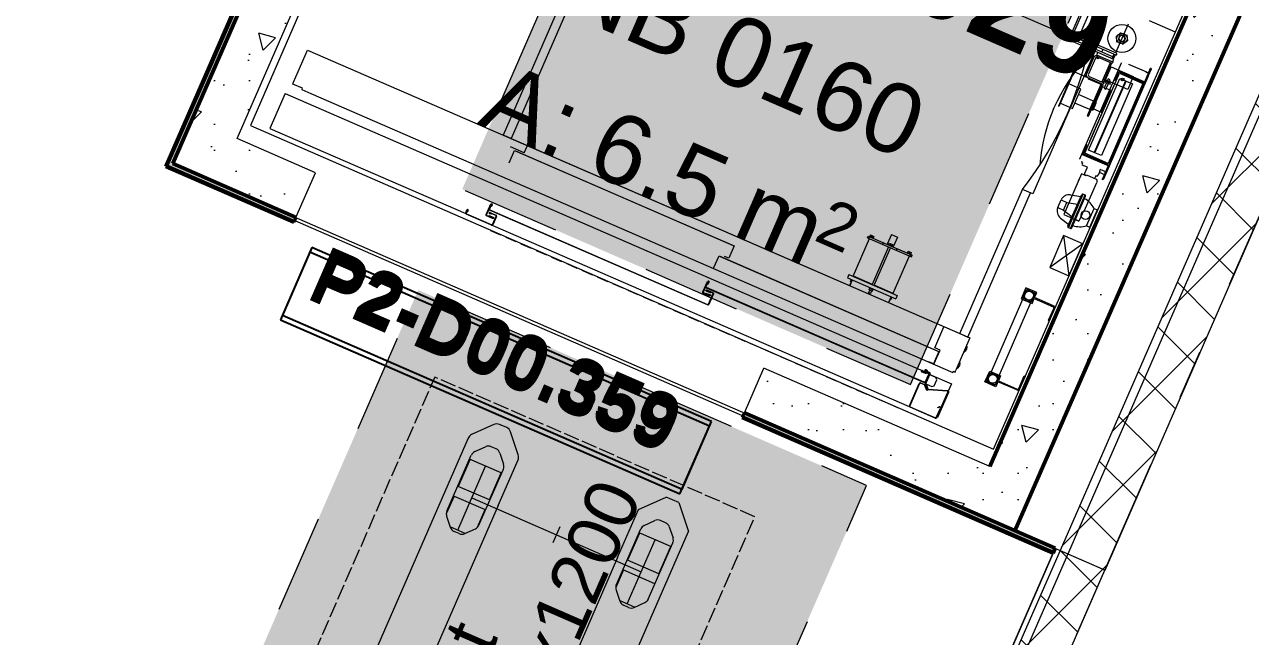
# Model space of a CAD drawing. Header units: millimetres. Extents: x -99530 to 90294, y -97212 to 56397.
# Drawn here: x -8843 to -5335, y -49522 to -47769 of the extents above; entities that cross this region are included whole.
import ezdxf
from ezdxf.enums import TextEntityAlignment as Align

# ---------------------------------------------------------------- set-up
doc = ezdxf.new("R2010")
doc.units = ezdxf.units.MM
doc.header["$MEASUREMENT"] = 0
for name, pattern in [('Dashed', [564.444447, 282.222223, -282.222223]), ('Double Dashed', [1093.611073, 529.166651, -211.666656, 141.111112, -211.666656]), ('HIDDEN', [47.625, 31.75, -15.875]), ('Hidden Line', [55, 45, -10])]:
    doc.linetypes.add(name, pattern=pattern)
for name, color, linetype in [('New_A-05-M_Gross_Int_Catering', 7, 'Continuous'), ('New_A-05-M_Gross_Int_Circulation', 7, 'Continuous'), ('New_A-15-MG_Structural_Grid_Phase_2', 7, 'Continuous'), ('New_A-25-M_Wall_Int', 7, 'Continuous'), ('New_A-80-M_Lift', 7, 'Continuous'), ('New_A-95-D_Dim_Grid.Dim', 7, 'Continuous'), ('New_ArchiCAD Door Markers', 7, 'Continuous')]:
    doc.layers.add(name, color=color, linetype=linetype)
for name, color, linetype, lineweight, true_color in [('New_A-05-M_Gross_Int_Catering_Pen_No__74', 7, 'Continuous', 20, 0x606060), ('New_A-05-M_Gross_Int_Circulation_Pen_No__74', 7, 'Continuous', 20, 0x606060), ('New_A-15-MG_Structural_Grid_Phase_2_Pen_No__222', 7, 'Continuous', 13, 0x65af33), ('New_A-25-M_Wall_Int_Pen_No__107', 7, 'Continuous', 15, 0xa6a6a6), ('New_A-80-M_Lift_Pen_No__107', 7, 'Continuous', 15, 0xa6a6a6), ('New_A-80-M_Lift_Pen_No__27', 7, 'Continuous', 50, 0x2a2a2a), ('New_A-80-M_Lift_Pen_No__61', 7, 'Continuous', 20, 0x6a6a6a)]:
    doc.layers.add(name, color=color, linetype=linetype, lineweight=lineweight, true_color=true_color)
for name, color, linetype, lineweight in [('New_A-25-M_Wall_Int_Pen_No__1', 7, 'Continuous', 13), ('New_A-80-M_Lift_Pen_No__1', 7, 'Continuous', 13), ('New_A-80-M_Lift_Pen_No__89', 8, 'Continuous', 20), ('New_A-95-D_Dim_Grid.Dim_Pen_No__4', 7, 'Continuous', 20), ('New_A-95-P_Drawing_Pen_No__1', 7, 'Continuous', 13), ('New_ArchiCAD Door Markers_Pen_No__1', 7, 'Continuous', 13), ('New_ArchiCAD Door Markers_Pen_No__5', 7, 'Continuous', 25), ('New_ArchiCAD Zone Stamps_Pen_No__9', 7, 'Continuous', 13)]:
    doc.layers.add(name, color=color, linetype=linetype, lineweight=lineweight)
doc.styles.add('GENERATED_STYLE_1', font='')
doc.styles.add('GENERATED_STYLE_2', font='')
doc.styles.add('GENERATED_STYLE_3', font='')
doc.styles.add('GENERATED_STYLE_4', font='')
doc.styles.get('GENERATED_STYLE_1').set_extended_font_data('Arial', bold=True)
doc.styles.get('GENERATED_STYLE_2').set_extended_font_data('Swis721 BT', bold=True)
doc.styles.get('GENERATED_STYLE_3').set_extended_font_data('Arial')
doc.styles.get('GENERATED_STYLE_4').set_extended_font_data('Swis721 BT')
doc.dimstyles.new('GENERATED_STYLE__2', dxfattribs={"dimtxt": 300, "dimasz": 95, "dimexe": 0.18, "dimexo": 0, "dimgap": 0.09, "dimtad": 1, "dimdec": 0, "dimzin": 0, "dimdsep": 46, "dimtxsty": 'GENERATED_STYLE_4', "dimblk": 'ARROWHEAD_2', "dimblk1": 'ARROWHEAD_2', "dimblk2": 'ARROWHEAD_2', "dimcen": 0.09, "dimclrd": 7, "dimclre": 7, "dimclrt": 7, "dimadec": 0, "dimazin": 0, "dimtfac": 1, "dimtdec": 4, "dimtmove": 0, "dimatfit": 3, "dimfxl": 1, "dimtolj": 1, "dimtzin": 0, "dimarcsym": 0})
pattern_1 = [(45, (0, 0), (-367.4235, 367.4235), [50, -250]), (45, (-77.65, 289.8), (-367.4235, 367.4235), [50, -250]), (105, (0, 0), (501.91, 134.4863), [50, -250]), (105, (212.13, 212.13), (501.91, 134.4863), [50, -250]), (165, (35.36, 35.36), (134.4863, 501.91), [50, -250]), (165, (247.5, 247.5), (134.4863, 501.91), [50, -250]), (45, (-35.36, 35.36), (-70.71068, 70.71068), [0, -100, 0, -150]), (90, (7e-15, 70.71), (-100, 0), [0, -75, 0, -125])]
pattern_2 = [(45, (0, 0), (-91.92388, 91.92388), []), (135, (0, 0), (91.92388, 91.92388), [])]

# ---------------------------------------------------------------- blocks, each defined once
blk = doc.blocks.new('Stair 06_INB 0159_48_1', base_point=(-11809, -47630.6))
at = {"layer": 'New_A-05-M_Gross_Int_Circulation_Pen_No__74', "linetype": 'Continuous'}
for p, q in [((-8432.7, -48173), (-7178.1, -45295.9)), ((-5897.6, -49278.5), (-8432.7, -48173)), ((-7100.6, -52037.5), (-5897.6, -49278.5))]:
    blk.add_line(p, q, dxfattribs=at)
at = {"layer": 'New_ArchiCAD Zone Stamps_Pen_No__9'}
for tag, height, style, p in [('ROOM_NAME', 250, 'GENERATED_STYLE_1', (-12074.5, -46318.4)), ('zoneNameLine2', 250, 'GENERATED_STYLE_1', (-12263, -46750.5)), ('ROOM_NUMBER', 200, 'GENERATED_STYLE_3', (-12451.4, -47171.2)), ('measuredAreaCode', 200, 'GENERATED_STYLE_3', (-12608.4, -47531.3)), ('DUMMY_649', 200, 'GENERATED_STYLE_3', (-12301, -47665.3)), ('DUMMY_650', 200, 'GENERATED_STYLE_3', (-11811.7, -47878.7)), ('DUMMY_651', 133.3, 'GENERATED_STYLE_3', (-11532.4, -47985.3))]:
    blk.add_attdef(tag, text='', height=height, rotation=336.4404, dxfattribs=dict(at, style=style)).set_placement(p, align=Align.TOP_LEFT)
blk = doc.blocks.new('Change_WC_INB 0359_51_1', base_point=(-2648.6, -50349.2))
at = {"layer": 'New_A-05-M_Gross_Int_Catering_Pen_No__74', "linetype": 'Continuous'}
blk.add_line((-5235.9, -47859.6), (-5983.6, -49574.3), dxfattribs=at)
at = {"layer": 'New_ArchiCAD Zone Stamps_Pen_No__9'}
for tag, height, style, p in [('ROOM_NAME', 250, 'GENERATED_STYLE_1', (-3071, -48968.5)), ('zoneNameLine2', 250, 'GENERATED_STYLE_1', (-3259.4, -49400.7)), ('ROOM_NUMBER', 200, 'GENERATED_STYLE_3', (-3447.8, -49821.4)), ('measuredAreaCode', 200, 'GENERATED_STYLE_3', (-3604.9, -50181.5)), ('DUMMY_649', 200, 'GENERATED_STYLE_3', (-3297.5, -50315.5)), ('DUMMY_650', 200, 'GENERATED_STYLE_3', (-2947.9, -50467.9)), ('DUMMY_651', 133.3, 'GENERATED_STYLE_3', (-2668.7, -50574.5))]:
    blk.add_attdef(tag, text='', height=height, rotation=336.4404, dxfattribs=dict(at, style=style)).set_placement(p, align=Align.TOP_LEFT)
blk = doc.blocks.new('Slab_54_1', base_point=(-8419.5, -48167.9))
at = {"layer": 'New_A-80-M_Lift_Pen_No__89', "linetype": 'Continuous', "flags": 128}
blk.add_lwpolyline([(-8419.5, -48167.9), (-6008.7, -49219.1), (-4757.7, -46350), (-7168.4, -45298.8)], close=True, dxfattribs=at)
blk = doc.blocks.new('Wall_243_1', base_point=(-7096.1, -45483.1))
at = {"layer": 'New_A-80-M_Lift_Pen_No__107', "linetype": 'Continuous'}
h = blk.add_hatch(dxfattribs=at)
h.set_pattern_fill('Structural_Concrete_0001', color=256, style=0, pattern_type=2)
h.set_pattern_definition(pattern_1)
h.paths.add_polyline_path([(-7168.4, -45298.8), (-8419.5, -48167.9), (-8235.2, -48095.5), (-7096.1, -45483.1)])
at = {"layer": 'New_A-80-M_Lift_Pen_No__1', "linetype": 'Continuous', "flags": 128}
for points in [[(-7168.4, -45298.8), (-8419.5, -48167.9)], [(-8235.2, -48095.5), (-7096.1, -45483.1)]]:
    blk.add_lwpolyline(points, dxfattribs=at)
blk = doc.blocks.new('Door Stamp 17_58')
at = {"layer": 'New_ArchiCAD Door Markers_Pen_No__5', "linetype": 'Continuous'}
for p, q in [((623.9, -200), (-623.9, -200)), ((-623.9, -200), (-623.9, -411.8)), ((623.9, -411.8), (623.9, -200)), ((-623.9, -411.8), (623.9, -411.8)), ((-623.9, -411.8), (623.9, -411.8))]:
    blk.add_line(p, q, dxfattribs=at)
at = {"layer": 'New_ArchiCAD Door Markers_Pen_No__1', "style": 'GENERATED_STYLE_2'}
blk.add_attdef('AC_WIDO_ID', text='', height=150, dxfattribs=at).set_placement((-565.1, -367.6), align=Align.BOTTOM_LEFT)
blk = doc.blocks.new('Wall_244_1', base_point=(-8235.2, -48095.5))
at = {"layer": 'New_A-80-M_Lift_Pen_No__107', "linetype": 'Continuous'}
h = blk.add_hatch(dxfattribs=at)
h.set_pattern_fill('Structural_Concrete_0001', color=256, style=0, pattern_type=2)
h.set_pattern_definition(pattern_1)
h.paths.add_polyline_path([(-8235.2, -48095.5), (-8419.5, -48167.9), (-8066.6, -48321.8), (-8010.6, -48193.4)])
h = blk.add_hatch(dxfattribs=at)
h.set_pattern_fill('Structural_Concrete_0001', color=256, style=0, pattern_type=2)
h.set_pattern_definition(pattern_1)
h.paths.add_polyline_path([(-6727.3, -48753), (-6783.3, -48881.3), (-6008.7, -49219.1), (-6081.1, -49034.8)])
at = {"layer": 'New_A-80-M_Lift_Pen_No__1', "linetype": 'Continuous'}
for p, q in [((-8066.6, -48321.8), (-8010.6, -48193.4)), ((-6783.3, -48881.3), (-6727.3, -48753))]:
    blk.add_line(p, q, dxfattribs=at)
at = {"layer": 'New_A-80-M_Lift_Pen_No__1', "linetype": 'Continuous', "flags": 128}
for points in [[(-8010.6, -48193.4), (-8235.2, -48095.5)], [(-8419.5, -48167.9), (-8066.6, -48321.8)], [(-6081.1, -49034.8), (-6727.3, -48753)], [(-6783.3, -48881.3), (-6008.7, -49219.1)]]:
    blk.add_lwpolyline(points, dxfattribs=at)
at = {"layer": 'New_ArchiCAD Door Markers', "linetype": 'Continuous'}
ref = blk.add_blockref('Door Stamp 17_58', (-7369, -48473.2), dxfattribs=dict(at, rotation=336.4404115839918))
ref.add_attrib('AC_WIDO_ID', 'P2-D00.359', dxfattribs={"layer": 'New_ArchiCAD Door Markers_Pen_No__1', "color": 7, "height": 150, "rotation": 336.4404, "style": 'GENERATED_STYLE_2'}).set_placement((-8051.6, -48580.6), align=Align.BOTTOM_LEFT)
blk = doc.blocks.new('Wall_245_1', base_point=(-6081.1, -49034.8))
at = {"layer": 'New_A-80-M_Lift_Pen_No__107', "linetype": 'Continuous'}
h = blk.add_hatch(dxfattribs=at)
h.set_pattern_fill('Structural_Concrete_0001', color=256, style=0, pattern_type=2)
h.set_pattern_definition(pattern_1)
h.paths.add_polyline_path([(-6008.7, -49219.1), (-4757.7, -46350), (-4941.9, -46422.4), (-6081.1, -49034.8)])
at = {"layer": 'New_A-80-M_Lift_Pen_No__27', "linetype": 'Continuous', "flags": 128}
for points in [[(-6008.7, -49219.1), (-4757.7, -46350)], [(-4941.9, -46422.4), (-6081.1, -49034.8)]]:
    blk.add_lwpolyline(points, dxfattribs=at)
blk = doc.blocks.new('Wall_247_1', base_point=(-4494.2, -46449.9))
at = {"layer": 'New_A-25-M_Wall_Int_Pen_No__107', "linetype": 'Continuous'}
h = blk.add_hatch(dxfattribs=at)
h.set_pattern_fill('Concrete_Block_0001', color=256, style=0, pattern_type=2)
h.set_pattern_definition(pattern_2)
h.paths.add_polyline_path([(-4622.5, -46393.9), (-5879.1, -49275.6), (-5750.7, -49331.6), (-4494.2, -46449.9)])
at = {"layer": 'New_A-25-M_Wall_Int_Pen_No__1', "linetype": 'Continuous', "flags": 128}
for points in [[(-4622.5, -46393.9), (-5879.1, -49275.6)], [(-5750.7, -49331.6), (-4494.2, -46449.9)], [(-5879.1, -49275.6), (-5750.7, -49331.6)]]:
    blk.add_lwpolyline(points, dxfattribs=at)
blk = doc.blocks.new('Wall_301_1', base_point=(-5751.5, -49331.3))
at = {"layer": 'New_A-25-M_Wall_Int_Pen_No__107', "linetype": 'Continuous'}
h = blk.add_hatch(dxfattribs=at)
h.set_pattern_fill('Plaster_0001', color=256, style=0, pattern_type=2)
h.set_pattern_definition([(246.4404, (0, 0), (-158.76755, 69.2305), [0, -100]), (246.4404, (59.4, -80.45), (-158.76755, 69.2305), [0, -100])])
h.paths.add_polyline_path([(-5893.6, -49269.3), (-6019.7, -49558.6), (-6005.9, -49564.6), (-5879.8, -49275.3)])
h = blk.add_hatch(dxfattribs=at)
h.set_pattern_fill('Concrete_Block_0001', color=256, style=0, pattern_type=2)
h.set_pattern_definition(pattern_2)
h.paths.add_polyline_path([(-5879.8, -49275.3), (-6005.9, -49564.6), (-5877.6, -49620.5), (-5751.5, -49331.3)])
at = {"layer": 'New_A-25-M_Wall_Int_Pen_No__1', "linetype": 'Continuous'}
blk.add_line((-5879.8, -49275.3), (-6005.9, -49564.6), dxfattribs=at)
at = {"layer": 'New_A-25-M_Wall_Int_Pen_No__1', "linetype": 'Continuous', "flags": 128}
for points in [[(-5893.6, -49269.3), (-6019.7, -49558.6)], [(-5751.5, -49331.3), (-5893.6, -49269.3)], [(-5877.6, -49620.5), (-5751.5, -49331.3)], [(-6019.7, -49558.6), (-5877.6, -49620.5)]]:
    blk.add_lwpolyline(points, dxfattribs=at)
blk = doc.blocks.new('Wall_319_1', base_point=(-7107, -45157.8))
at = {"layer": 'New_A-80-M_Lift_Pen_No__107', "linetype": 'Continuous'}
blk.add_hatch(color=256, dxfattribs=at).paths.add_polyline_path([(-7182.7, -45293.9), (-8439.1, -48175.2), (-8419.3, -48167.4), (-7168.9, -45299.9)])
at = {"layer": 'New_A-80-M_Lift_Pen_No__27', "linetype": 'Continuous', "flags": 128}
for points in [[(-7182.7, -45293.9), (-8439.1, -48175.2)], [(-8419.3, -48167.4), (-7168.9, -45299.9)]]:
    blk.add_lwpolyline(points, dxfattribs=at)
blk = doc.blocks.new('Door Stamp 17_66')
at = {"layer": 'New_ArchiCAD Door Markers_Pen_No__5', "linetype": 'Continuous'}
for p, q in [((623.9, -75), (-623.9, -75)), ((-623.9, -75), (-623.9, -286.8)), ((623.9, -286.8), (623.9, -75)), ((-623.9, -286.8), (623.9, -286.8)), ((-623.9, -286.8), (623.9, -286.8))]:
    blk.add_line(p, q, dxfattribs=at)
at = {"layer": 'New_ArchiCAD Door Markers_Pen_No__1', "style": 'GENERATED_STYLE_2'}
blk.add_attdef('AC_WIDO_ID', text='', height=150, dxfattribs=at).set_placement((-565.1, -242.6), align=Align.BOTTOM_LEFT)
blk = doc.blocks.new('Wall_320_1', base_point=(-8419.3, -48167.4))
at = {"layer": 'New_A-80-M_Lift_Pen_No__107', "linetype": 'Continuous'}
for points in [[(-8419.3, -48167.4), (-8439.1, -48175.2), (-8072.4, -48335.1), (-8066.4, -48321.3)], [(-6783.1, -48880.9), (-6789.1, -48894.6), (-5899.4, -49282.6), (-5893.4, -49268.9)]]:
    blk.add_hatch(color=256, dxfattribs=at).paths.add_polyline_path(points)
at = {"layer": 'New_A-80-M_Lift_Pen_No__27', "linetype": 'Continuous'}
for p, q in [((-8072.4, -48335.1), (-8066.4, -48321.3)), ((-6789.1, -48894.6), (-6783.1, -48880.9))]:
    blk.add_line(p, q, dxfattribs=at)
at = {"layer": 'New_A-80-M_Lift_Pen_No__27', "linetype": 'Continuous', "flags": 128}
for points in [[(-8439.1, -48175.2), (-8072.4, -48335.1)], [(-8066.4, -48321.3), (-8419.3, -48167.4)], [(-6789.1, -48894.6), (-5899.4, -49282.6)], [(-5893.4, -49268.9), (-6783.1, -48880.9)], [(-5899.4, -49282.6), (-5893.4, -49268.9)]]:
    blk.add_lwpolyline(points, dxfattribs=at)
at = {"layer": 'New_ArchiCAD Door Markers', "linetype": 'Continuous'}
ref = blk.add_blockref('Door Stamp 17_66', (-7424.7, -48601.1), dxfattribs=dict(at, rotation=336.4404115839916))
ref.add_attrib('AC_WIDO_ID', 'P2-D00.359', dxfattribs={"layer": 'New_ArchiCAD Door Markers_Pen_No__1', "color": 7, "height": 150, "rotation": 336.4404, "style": 'GENERATED_STYLE_2'}).set_placement((-8057.4, -48593.9), align=Align.BOTTOM_LEFT)
blk = doc.blocks.new('Lift 02 _INB 0160_92_1', base_point=(-6698.1, -47957.7))
at = {"layer": 'New_A-05-M_Gross_Int_Circulation_Pen_No__74', "linetype": 'Continuous'}
for p, q in [((-7077.7, -45491.1), (-8196.9, -48057.7)), ((-6070.3, -48985), (-4951.1, -46418.4)), ((-8196.9, -48057.7), (-6070.3, -48985))]:
    blk.add_line(p, q, dxfattribs=at)
at = {"layer": 'New_ArchiCAD Zone Stamps_Pen_No__9'}
for tag, height, style, p in [('ROOM_NAME', 250, 'GENERATED_STYLE_1', (-6937.4, -46656.9)), ('zoneNameLine2', 250, 'GENERATED_STYLE_1', (-7125.9, -47089.1)), ('ROOM_NUMBER', 200, 'GENERATED_STYLE_3', (-7314.3, -47509.8)), ('measuredAreaCode', 200, 'GENERATED_STYLE_3', (-7471.3, -47869.9)), ('DUMMY_649', 200, 'GENERATED_STYLE_3', (-7163.9, -48003.9)), ('DUMMY_650', 200, 'GENERATED_STYLE_3', (-6814.4, -48156.3)), ('DUMMY_651', 133.3, 'GENERATED_STYLE_3', (-6535.1, -48262.9))]:
    blk.add_attdef(tag, text='', height=height, rotation=336.4404, dxfattribs=dict(at, style=style)).set_placement(p, align=Align.TOP_LEFT)
blk = doc.blocks.new('Standard grid marker_47')
at = {"layer": 'New_A-15-MG_Structural_Grid_Phase_2_Pen_No__222', "linetype": 'Double Dashed'}
blk.add_line((1051.5, 0), (21061.3, 0), dxfattribs=at)
at = {"layer": 'New_A-15-MG_Structural_Grid_Phase_2_Pen_No__222', "style": 'GENERATED_STYLE_4'}
for tag, p in [('AC_MarkerText_1_0', (-500, 41.2)), ('AC_MarkerText_1_1', (22612.8, 41.2))]:
    blk.add_attdef(tag, text='', height=350, rotation=270, dxfattribs=at).set_placement(p, align=Align.MIDDLE_CENTER)
blk = doc.blocks.new('*D1932')
at = {"layer": 'New_A-95-D_Dim_Grid.Dim_Pen_No__4', "linetype": 'Continuous'}
for p, q in [((-11710.3, -43939.3), (-17690.5, -41331.6)), ((-11672.8, -43853.3), (-11747.8, -44025.2)), ((-11768.3, -43982.1), (-11652.2, -43896.4)), ((-5263.2, -46750.5), (-11710.3, -43939.3)), ((-5225.7, -46664.6), (-5300.7, -46836.5)), ((-5321.2, -46793.4), (-5205.1, -46707.7)), ((927.9, -49450.1), (-5263.2, -46750.5))]:
    blk.add_line(p, q, dxfattribs=at)
at = {"layer": 'New_A-95-D_Dim_Grid.Dim_Pen_No__4', "insert": (-8948.5, -45078.1), "char_height": 300, "attachment_point": 7, "rotation": 336.4404, "style": 'GENERATED_STYLE_4'}
blk.add_mtext('\\A1;{\\fSwis721 BT|b0|i0|c0|p34;7,033}', dxfattribs=at)
blk = doc.blocks.new('ARROWHEAD_2')
at = {"color": 0, "linetype": 'Continuous', "lineweight": 0}
for p, q in [((-0.378, -0.655), (0.378, 0.655)), ((0, 0), (-1, 0))]:
    blk.add_line(p, q, dxfattribs=at)

msp = doc.modelspace()

# ---------------------------------------------------------------- hatches: boundary and pattern name
at = {"layer": 'New_A-80-M_Lift_Pen_No__61', "linetype": 'Continuous', "lineweight": 0, "true_color": 0x1a1a1a}
for points in [[(-6307.4, -48800.3), (-5348.1, -46600.4), (-6631.4, -46040.8), (-7590.7, -48240.7)], [(-7392.6, -51289), (-6433.3, -49089), (-7716.6, -48529.5), (-8675.9, -50729.4)]]:
    msp.add_hatch(color=179, dxfattribs=at).paths.add_polyline_path(points)

# ---------------------------------------------------------------- linework, layer by layer
at = {"layer": 'New_A-80-M_Lift_Pen_No__1', "linetype": 'Continuous'}
for p, q in [((-5854.8, -47812.6), (-5652.2, -47346.8)), ((-5850.2, -47814.6), (-5649.6, -47353.4)), ((-5851.2, -47804.4), (-6401.4, -47565.1)), ((-5790.3, -47721.8), (-5826.2, -47804.4)), ((-5787.3, -47782.8), (-5758, -47795.6)), ((-5684.8, -47767.7), (-5720.7, -47850.2)), ((-5624.8, -47757.7), (-5550.6, -47790)), ((-5758, -47795.6), (-5957.4, -48254.1)), ((-5850.2, -47814.6), (-5854.8, -47812.6)), ((-5805, -47819.6), (-5808.4, -47827.4)), ((-5803.1, -47820.4), (-5806.5, -47828.2)), ((-5794, -47824.4), (-5797.3, -47832.2)), ((-5718.6, -47802.1), (-5704.7, -47791.8)), ((-5716.7, -47819.3), (-5718.6, -47802.1)), ((-5706.7, -47818.1), (-5706.1, -47816.8)), ((-5686.9, -47815.9), (-5700.8, -47826.2)), ((-5698.8, -47799.8), (-5699.4, -47801.2)), ((-5688.8, -47798.7), (-5686.9, -47815.9)), ((-8073.4, -47934.2), (-8033.4, -47842.2)), ((-8033.4, -47842.2), (-6137.9, -48666.6)), ((-5808.5, -47832.8), (-5882.7, -48003.3)), ((-5810.3, -47832), (-5859.4, -47944.8)), ((-5799.3, -47836.8), (-5805, -47849.9)), ((-5805, -47849.9), (-5781, -47860.3)), ((-5805, -47849.9), (-5804, -47852.5)), ((-5804, -47852.5), (-5782.3, -47861.9)), ((-5757.3, -47840.3), (-5760.7, -47848.1)), ((-5725.6, -47854.1), (-5731, -47866.5)), ((-5722, -47855.7), (-5727.4, -47868.1)), ((-5807.1, -47918.5), (-5782.5, -47861.9)), ((-5792.2, -47886.8), (-5794, -47886)), ((-5771, -47866.9), (-5777.6, -47864)), ((-5775.6, -47862.7), (-5768.4, -47865.8)), ((-5771, -47866.9), (-5768.4, -47865.8)), ((-5767.8, -47864.6), (-5768.4, -47865.8)), ((-5736.2, -47878.4), (-5760.1, -47933.4)), ((-5732.5, -47880), (-5756.5, -47935)), ((-5684.1, -47882.3), (-5632.7, -47904.6)), ((-5637.4, -47933.4), (-5620.5, -47894.4)), ((-5634.7, -47934.5), (-5617.7, -47895.6)), ((-5617.7, -47895.6), (-5620.5, -47894.4)), ((-5784.6, -47928.2), (-5839.6, -47904.3)), ((-5809.2, -48137.8), (-5709.5, -47908.5)), ((-5742.2, -47924.8), (-5745.6, -47932.5)), ((-5736.7, -47927.2), (-5742.2, -47924.8)), ((-5740.1, -47934.9), (-5736.7, -47927.2)), ((-5724.6, -47928.2), (-5712.6, -47900.6)), ((-5721.8, -47929.4), (-5724.6, -47928.2)), ((-5721.8, -47929.4), (-5711.1, -47904.6)), ((-5712.6, -47900.6), (-5634.7, -47934.5)), ((-5711.1, -47904.6), (-5638.6, -47936.1)), ((-5709.5, -47908.5), (-5642.6, -47937.7)), ((-5632.7, -47904.6), (-5632.1, -47906.1)), ((-5632.5, -47906.9), (-5632.1, -47906.1)), ((-8075.8, -47939.7), (-8073.4, -47934.2)), ((-8048.3, -47951.7), (-8075.8, -47939.7)), ((-8049.7, -47955), (-8048.3, -47951.7)), ((-8049.7, -47955), (-8023.9, -47966.2)), ((-5859.4, -47944.8), (-5884.5, -48002.5)), ((-5820.4, -47954.1), (-5854.8, -47939.1)), ((-5844.3, -48009.1), (-5820.4, -47954.1)), ((-5763.3, -47940.8), (-5802.2, -48030.1)), ((-5798.5, -48031.7), (-5760.9, -47945.1)), ((-5794.7, -48103.2), (-5724.9, -47942.7)), ((-5779.7, -48136.4), (-5690.4, -47931)), ((-5761.9, -48020.1), (-5734.7, -47957.6)), ((-5672.1, -47939), (-5761.4, -48144.4)), ((-5758.8, -47940.3), (-5758.5, -47939.6)), ((-5753, -47949.6), (-5758.5, -47947.2)), ((-5746.8, -47935.2), (-5753.8, -47951.4)), ((-5753.8, -47951.4), (-5748.3, -47953.8)), ((-5748.3, -47953.8), (-5741.3, -47937.6)), ((-5734.7, -47957.6), (-5747.5, -47952)), ((-5642.6, -47937.7), (-5742.3, -48166.9)), ((-5638.6, -47936.1), (-5740.7, -48170.9)), ((-5634.7, -47934.5), (-5739.2, -48174.8)), ((-5732.8, -48159.4), (-5638, -47941.6)), ((-5724.9, -47942.7), (-5724.5, -47942.9)), ((-5690.4, -47931), (-5672.1, -47939)), ((-8097.5, -47967), (-8141, -48066.9)), ((-8097.5, -47967), (-6270.5, -48761.6)), ((-8023.9, -47966.2), (-6187, -48765.2)), ((-5878.7, -47994.2), (-5844.3, -48009.1)), ((-5794.6, -48012.6), (-5837.7, -47993.9)), ((-5783.9, -47988.1), (-5827, -47969.3)), ((-5794.6, -48012.6), (-5783.9, -47988.1)), ((-5776, -47992.5), (-5786, -48015.4)), ((-5776, -47992.5), (-5784.3, -47988.9)), ((-5657.1, -47972.2), (-5726.9, -48132.7)), ((-5657.5, -47972), (-5657.1, -47972.2)), ((-5884.5, -48002.5), (-5882.7, -48003.3)), ((-5802.2, -48030.1), (-5798.5, -48031.7)), ((-5786, -48015.4), (-5794.2, -48011.8)), ((-5785.7, -48009.7), (-5761.9, -48020.1)), ((-8141, -48066.9), (-7580.8, -48310.6)), ((-7450.2, -48095.8), (-7473.1, -48085.9)), ((-5794.3, -48103.4), (-5794.7, -48103.2)), ((-7413.2, -48136.2), (-7452.6, -48119.1)), ((-7438.4, -48130.7), (-6815.2, -48401.8)), ((-7413.2, -48136.2), (-7404.3, -48115.8)), ((-5817.1, -48140.9), (-5805.2, -48113.4)), ((-5739.2, -48174.8), (-5817.1, -48140.9)), ((-5813.2, -48139.3), (-5802.4, -48114.6)), ((-5740.7, -48170.9), (-5813.2, -48139.3)), ((-5742.3, -48166.9), (-5809.2, -48137.8)), ((-5802.4, -48114.6), (-5805.2, -48113.4)), ((-5761.4, -48144.4), (-5779.7, -48136.4)), ((-5726.9, -48132.7), (-5727.3, -48132.5)), ((-5741.9, -48173.6), (-5758.9, -48212.6)), ((-5739.2, -48174.8), (-5756.1, -48213.8)), ((-5818.2, -48196.6), (-5868.8, -48313.1)), ((-5826.6, -48215.9), (-5822.2, -48205.8)), ((-5805.3, -48202.2), (-5818.2, -48196.6)), ((-5805.3, -48202.2), (-5804.1, -48199.4)), ((-5804.1, -48199.4), (-5776.6, -48211.4)), ((-5751.3, -48199.5), (-5767, -48192.7)), ((-5751.3, -48199.5), (-5748.9, -48194)), ((-5748.9, -48194), (-5746.3, -48187.9)), ((-5957.4, -48254.1), (-5986.8, -48241.4)), ((-5810.2, -48303.7), (-5774.3, -48221.1)), ((-5773.5, -48219.3), (-5774.3, -48221.1)), ((-5756.1, -48213.8), (-5758.9, -48212.6)), ((-5886.1, -48293.3), (-5876.6, -48271.3)), ((-5876.6, -48271.3), (-5860.5, -48278.3)), ((-5870.1, -48300.3), (-5860.5, -48278.3)), ((-5860.5, -48278.3), (-5829.5, -48283.5)), ((-5857.1, -48346.9), (-5817.6, -48256.1)), ((-5855.5, -48350.8), (-5813.6, -48254.5)), ((-5850, -48353.2), (-5808.1, -48256.9)), ((-5849.5, -48256.6), (-5820, -48261.6)), ((-5846.1, -48351.6), (-5806.6, -48260.9)), ((-5813.6, -48254.5), (-5808.1, -48256.9)), ((-7580.7, -48308.3), (-7577.2, -48300.1)), ((-7576.1, -48300.6), (-7579.6, -48308.8)), ((-7524.1, -48336.3), (-7579.1, -48312.4)), ((-7578.6, -48311.3), (-7523.6, -48335.2)), ((-7577.7, -48306.3), (-7574.7, -48301.4)), ((-7576.7, -48306.9), (-7577.7, -48306.3)), ((-7573.6, -48302), (-7576.7, -48306.9)), ((-7506.7, -48312.4), (-7512.3, -48310.9)), ((-7512, -48309.7), (-7506.4, -48311.3)), ((-7494.6, -48315.6), (-7511.5, -48308.2)), ((-7511, -48307.1), (-7494.1, -48314.5)), ((-7506.4, -48311.3), (-7506.7, -48312.4)), ((-5886.1, -48293.3), (-5870.1, -48300.3)), ((-5870.1, -48300.3), (-5845.2, -48319.4)), ((-5868.8, -48313.1), (-5825.7, -48331.8)), ((-5813, -48302.5), (-5824.9, -48330)), ((-5813, -48302.5), (-5810.2, -48303.7)), ((-5804.3, -48345.8), (-5782.4, -48295.4)), ((-5773.2, -48299.4), (-5795.1, -48349.8)), ((-5794.2, -48350.2), (-5772.3, -48299.8)), ((-5782.4, -48295.4), (-5773.2, -48299.4)), ((-5779.1, -48315.4), (-5780, -48315)), ((-5776.6, -48309.8), (-5777.5, -48309.4)), ((-5772.3, -48299.8), (-5773.2, -48299.4)), ((-7506.9, -48343.8), (-7524.1, -48336.3)), ((-7523.6, -48335.2), (-7506.4, -48342.7)), ((-7503.9, -48341.7), (-7493.6, -48318.1)), ((-7503.6, -48344.1), (-6311.5, -48862.6)), ((-7492.5, -48318.5), (-7502.8, -48342.2)), ((-5878.4, -48323.1), (-5854.7, -48341.4)), ((-5850, -48353.2), (-5855.5, -48350.8)), ((-5825.7, -48331.8), (-5833.1, -48328.6)), ((-5824.9, -48330), (-5825.7, -48331.8)), ((-5794.2, -48350.2), (-5804.3, -48345.8)), ((-5789.8, -48340.2), (-5790.8, -48339.8)), ((-5787.4, -48334.6), (-5788.3, -48334.2)), ((-6471.4, -48489.3), (-6424.7, -48382)), ((-6430.6, -48379.4), (-6428.6, -48374.8)), ((-6430.6, -48379.4), (-6305.1, -48434)), ((-6428.6, -48374.8), (-6303.1, -48429.4)), ((-6426.5, -48381.2), (-6424.5, -48376.6)), ((-6423.9, -48375.2), (-6424.5, -48376.6)), ((-6413.8, -48379.5), (-6423.9, -48375.2)), ((-6423.4, -48375.4), (-6421.8, -48371.7)), ((-6421.8, -48371.7), (-6412.6, -48375.7)), ((-6417.4, -48374.1), (-6418.8, -48377.3)), ((-6413.8, -48379.5), (-6414.4, -48381)), ((-6412.6, -48375.7), (-6414.2, -48379.3)), ((-6361.9, -48370.6), (-6373.1, -48396.2)), ((-6361.9, -48370.6), (-6345.4, -48377.7)), ((-6345.4, -48377.7), (-6356.6, -48403.4)), ((-5869.4, -48372.7), (-5854.3, -48488.4)), ((-6370.6, -48405.5), (-6417.7, -48513.7)), ((-6365.1, -48407.9), (-6412.2, -48516.1)), ((-6385.4, -48393.6), (-6387.4, -48398.2)), ((-6373.1, -48396.2), (-6374.7, -48398.3)), ((-6369.4, -48397.8), (-6373.1, -48396.2)), ((-6370.2, -48398.5), (-6370.9, -48399.9)), ((-6360.2, -48402.9), (-6370.2, -48398.5)), ((-6369.8, -48398.7), (-6368.2, -48395)), ((-6368.2, -48395), (-6359, -48399)), ((-6363.8, -48397.4), (-6365.2, -48400.7)), ((-6360.2, -48402.9), (-6360.8, -48404.3)), ((-6359, -48399), (-6360.6, -48402.7)), ((-6360.3, -48401.8), (-6356.6, -48403.4)), ((-6356.6, -48403.4), (-6357, -48406)), ((-6346.3, -48410.6), (-6348.3, -48415.2)), ((-6316.6, -48421.8), (-6317.3, -48423.2)), ((-6306.6, -48426.2), (-6316.6, -48421.8)), ((-6316.2, -48422), (-6314.6, -48418.3)), ((-6314.6, -48418.3), (-6305.4, -48422.3)), ((-6310.2, -48420.7), (-6311.6, -48424)), ((-5814.4, -48396.7), (-5909.3, -48464.4)), ((-6852.9, -48433), (-6229.7, -48704.1)), ((-6357.6, -48538.7), (-6311, -48431.4)), ((-6309.1, -48432.2), (-6307.2, -48427.7)), ((-6306.6, -48426.2), (-6307.2, -48427.6)), ((-6305.4, -48422.3), (-6307, -48426)), ((-6305.1, -48434), (-6303.1, -48429.4)), ((-6484.1, -48484.8), (-6488.1, -48494)), ((-6484.1, -48484.8), (-6345.7, -48545)), ((-6471.8, -48489.1), (-6472.2, -48490)), ((-6471.8, -48489.1), (-6417.3, -48512.8)), ((-6708.4, -48495.9), (-6708.9, -48497)), ((-6704.3, -48497.7), (-6704.8, -48498.8)), ((-6488.1, -48494), (-6349.7, -48554.2)), ((-6474.4, -48500), (-6481.8, -48517)), ((-6478, -48505.8), (-6481.2, -48513.2)), ((-6480.3, -48513.5), (-6481.2, -48513.2)), ((-6481.2, -48513.2), (-6480.8, -48513.9)), ((-6480.5, -48514.1), (-6480.8, -48513.9)), ((-6479.8, -48505), (-6477.7, -48500.2)), ((-6479.8, -48505), (-6477.1, -48506.2)), ((-6478.2, -48500), (-6477.5, -48498.6)), ((-6478.2, -48500), (-6475, -48501.4)), ((-6426.2, -48528.3), (-6424.1, -48523.6)), ((-6424.6, -48523.4), (-6423.9, -48521.9)), ((-6424.6, -48523.4), (-6414.5, -48527.8)), ((-6421.4, -48529.9), (-6419.7, -48526)), ((-6414.5, -48527.8), (-6413.8, -48526.3)), ((-6357.2, -48538.9), (-6411.8, -48515.2)), ((-5977.4, -48523.1), (-5990.9, -48554.3)), ((-5987, -48552.7), (-5975.8, -48527.1)), ((-5946.2, -48536.7), (-5977.4, -48523.1)), ((-5975.8, -48527.1), (-5950.1, -48538.2)), ((-6883, -48545.1), (-6899.9, -48537.8)), ((-6894.1, -48538.1), (-6894.5, -48539.2)), ((-6894.5, -48539.2), (-6882.4, -48543.7)), ((-6894.1, -48538.1), (-6881.9, -48542.6)), ((-6598.4, -48543.7), (-6598.8, -48544.8)), ((-6594.2, -48545.5), (-6594.7, -48546.6)), ((-6424.4, -48529.1), (-6427.5, -48536.5)), ((-6422, -48538.9), (-6427.5, -48536.5)), ((-6427.5, -48536.5), (-6427.2, -48537.3)), ((-6422.8, -48539.2), (-6427.2, -48537.3)), ((-6426.2, -48528.3), (-6417, -48532.3)), ((-6422, -48538.9), (-6422.8, -48539.2)), ((-6418.9, -48531.5), (-6422, -48538.9)), ((-6417, -48532.3), (-6414.9, -48527.6)), ((-6363.4, -48548.2), (-6370.8, -48565.3)), ((-6368.4, -48562.2), (-6369.3, -48561.8)), ((-6368.4, -48562.2), (-6369.2, -48562.5)), ((-6365.2, -48554.8), (-6368.4, -48562.2)), ((-6366.1, -48554.5), (-6363.4, -48555.6)), ((-6364, -48549.7), (-6360.9, -48551.1)), ((-6363.4, -48555.6), (-6361.3, -48550.9)), ((-6360.9, -48551.1), (-6360.2, -48549.6)), ((-6357.2, -48538.9), (-6357.6, -48539.8)), ((-6345.7, -48545), (-6349.7, -48554.2)), ((-5986.8, -48556.1), (-6076.9, -48763.3)), ((-5990.9, -48554.3), (-5959.7, -48567.9)), ((-5961.3, -48563.9), (-5987, -48552.7)), ((-5975, -48529), (-5985.6, -48553.3)), ((-5962.1, -48561.9), (-5985, -48552)), ((-5952.1, -48539), (-5975, -48529)), ((-5962.7, -48563.3), (-5952.1, -48539)), ((-5950.1, -48538.2), (-5961.3, -48563.9)), ((-5959.7, -48567.9), (-5953.6, -48553.6)), ((-5953.6, -48553.6), (-5899.5, -48577.2)), ((-5952.4, -48550.9), (-5946.2, -48536.7)), ((-5898.3, -48574.4), (-5952.4, -48550.9)), ((-6369.2, -48562.5), (-6369.6, -48562.3)), ((-5963.9, -48566.1), (-6054, -48773.3)), ((-5897.9, -48581.1), (-5913.5, -48616.9)), ((-5910.7, -48618.1), (-5895.2, -48582.3)), ((-5913.5, -48616.9), (-5910.7, -48618.1)), ((-6238.5, -48694.8), (-6212.2, -48634.3)), ((-6137.9, -48666.6), (-6177.9, -48758.7)), ((-6166.3, -48654.2), (-6143.4, -48664.2)), ((-6240.5, -48741.9), (-6222.9, -48701.6)), ((-6222.9, -48701.6), (-6238.5, -48694.8)), ((-6252.1, -48771.6), (-6190.8, -48798.2)), ((-6185.6, -48761.9), (-6187, -48765.2)), ((-6185.6, -48761.9), (-6180.3, -48764.2)), ((-6180.3, -48764.2), (-6177.9, -48758.7)), ((-6094.6, -48792.7), (-6081.1, -48761.5)), ((-6090.7, -48791.2), (-6079.5, -48765.5)), ((-6088.7, -48790.4), (-6078.1, -48766.1)), ((-6081.1, -48761.5), (-6049.9, -48775.1)), ((-6079.5, -48765.5), (-6053.8, -48776.7)), ((-6078.7, -48767.5), (-6055.8, -48777.4)), ((-6310.7, -48860.7), (-6282.8, -48796.7)), ((-6281.7, -48797.2), (-6309.6, -48861.2)), ((-6267.7, -48801.2), (-6279.2, -48796.2)), ((-6278.7, -48795.1), (-6267.2, -48800.1)), ((-6260.9, -48816.9), (-6266.6, -48802.3)), ((-6265.5, -48801.8), (-6259.8, -48816.4)), ((-6190.8, -48798.2), (-6199.6, -48818.5)), ((-6063.4, -48806.3), (-6094.6, -48792.7)), ((-6065, -48802.3), (-6090.7, -48791.2)), ((-6065.8, -48800.4), (-6088.7, -48790.4)), ((-6055.2, -48776.1), (-6065.8, -48800.4)), ((-6053.8, -48776.7), (-6065, -48802.3)), ((-6057.3, -48792.1), (-6063.4, -48806.3)), ((-6003.2, -48815.6), (-6057.3, -48792.1)), ((-6049.9, -48775.1), (-6056.1, -48789.3)), ((-6056.1, -48789.3), (-6002, -48812.8)), ((-5998, -48811.3), (-5982.5, -48775.5)), ((-5979.7, -48776.7), (-5995.3, -48812.5)), ((-5982.5, -48775.5), (-5979.7, -48776.7)), ((-6259.8, -48816.4), (-6260.9, -48816.9)), ((-6201, -48821.6), (-6233.5, -48896.5)), ((-6291.8, -48872.3), (-6309.1, -48864.8)), ((-6308.6, -48863.7), (-6291.3, -48871.2)), ((-6236.8, -48896.2), (-6291.8, -48872.3)), ((-6291.3, -48871.2), (-6236.3, -48895.1)), ((-6233.8, -48894.1), (-6222.3, -48867.7)), ((-6221.2, -48868.2), (-6232.7, -48894.6)), ((-6229.8, -48865.9), (-6225.2, -48864.1)), ((-6229.3, -48867), (-6229.8, -48865.9)), ((-6224.8, -48865.2), (-6229.3, -48867)), ((-6233.5, -48896.5), (-6234.3, -48896.2))]:
    msp.add_line(p, q, dxfattribs=at)
at = {"layer": 'New_A-80-M_Lift_Pen_No__1', "linetype": 'HIDDEN'}
msp.add_line((-7510, -48358.8), (-6317.9, -48877.3), dxfattribs=at)
at = {"layer": 'New_A-80-M_Lift_Pen_No__1', "linetype": 'Continuous', "flags": 128}
for points in [[(-5764.4, -47792.8), (-5176.2, -46440.4), (-6505.9, -45862.1), (-7473.1, -48085.9)], [(-5787.3, -47782.8), (-5209.1, -46453.4), (-6492.9, -45895), (-7450.2, -48095.8)], [(-5822.2, -48154.5), (-5823.1, -48154.1), (-5703.5, -47879), (-5702.5, -47879.4)], [(-5694.5, -47877.7), (-5694.4, -47877.6)], [(-5689.4, -47879.8), (-5689.4, -47879.9)], [(-5684.1, -47882.3), (-5684, -47882.1)], [(-5626.5, -47912.9), (-5628, -47916.3), (-5627.2, -47916.6), (-5743.6, -48184.4), (-5744.4, -48184), (-5745.9, -48187.3)], [(-5632.1, -47907), (-5631.4, -47905.2), (-5629.1, -47906.2), (-5629.1, -47906.3)], [(-7450.2, -48095.8), (-6166.3, -48654.2), (-5986.8, -48241.4)], [(-7456.8, -48164.9), (-7441.3, -48129.4), (-6812.3, -48403.1), (-6827.7, -48438.5), (-6840.5, -48433)], [(-5818, -48161.7), (-5817.9, -48161.6), (-5817.7, -48161.7), (-5818.6, -48163.7), (-5815.4, -48165.1), (-5817.5, -48170.1)], [(-5755.3, -48186.6), (-5755.4, -48186.6), (-5756.1, -48188.4), (-5765.1, -48184.5), (-5766.7, -48188.3), (-5765.4, -48188.9), (-5770.5, -48200.8), (-5773.2, -48201.8), (-5773.8, -48203.2), (-5773.1, -48203.5), (-5773.5, -48204.4), (-5777.7, -48202.6), (-5780.8, -48209.6)], [(-5754, -48187.2), (-5754.8, -48189), (-5752.5, -48190)], [(-6143.4, -48664.2), (-5963.8, -48251.3)], [(-6871.3, -48467.2), (-6855.8, -48431.8), (-6226.7, -48705.4), (-6242.2, -48740.9), (-6255, -48735.3)], [(-6263.5, -48798.4), (-6246.5, -48805.8), (-6239.9, -48803.3), (-6232.6, -48786.6), (-6235.2, -48780), (-6252.4, -48772.5)]]:
    msp.add_lwpolyline(points, dxfattribs=at)
at = {"layer": 'New_A-80-M_Lift_Pen_No__1', "linetype": 'Dashed', "flags": 128}
for points in [[(-6307.4, -48800.3), (-5348.1, -46600.4), (-6631.4, -46040.8), (-7590.7, -48240.7)], [(-7392.6, -51289), (-6433.3, -49089), (-7716.6, -48529.5), (-8675.9, -50729.4)]]:
    msp.add_lwpolyline(points, close=True, dxfattribs=at)
at = {"layer": 'New_A-80-M_Lift_Pen_No__1', "linetype": 'Continuous', "flags": 128}
for points in [[(-5729, -47861.9), (-5848.2, -47810), (-5850.2, -47814.6), (-5731, -47866.5)], [(-5726, -47868.7), (-5771.8, -47848.7), (-5775, -47856.1), (-5729.2, -47876)], [(-5686, -47954.8), (-5749.7, -47927), (-5733.8, -47890.4), (-5670, -47918.1)], [(-5708.7, -47923.1), (-5692.2, -47930.2), (-5781.6, -48135.6), (-5798.1, -48128.5)], [(-5854.3, -48488.4), (-5814.4, -48396.7), (-5869.4, -48372.7), (-5909.3, -48464.4)]]:
    msp.add_lwpolyline(points, close=True, dxfattribs=at)
for points in [[(-5828.4, -47803.4, 1), (-5830.4, -47808), (-5720.4, -47855.8, 1), (-5718.4, -47851.2)], [(-5756.6, -47940.4), (-5797.9, -47922.4, -0.414214), (-5803.1, -47909.3), (-5783.1, -47863.4, -0.414214), (-5770, -47858.3), (-5728.7, -47876.2), (-5730.7, -47880.8), (-5772, -47862.8, 0.414214), (-5778.6, -47865.4), (-5798.5, -47911.3, 0.414214), (-5795.9, -47917.9), (-5754.6, -47935.8)], [(-5787.6, -48014.2), (-5790.4, -48013), (-5760.9, -47945.1, 0.414214), (-5762.4, -47941.1), (-5798.2, -47925.6), (-5797, -47922.8), (-5761.2, -47938.4, -0.414214), (-5758.1, -47946.3)], [(-7521.3, -48313.4, 0.414214), (-7520.4, -48315.9), (-7503.5, -48323.2, 1.031455), (-7502.9, -48321.8), (-7515, -48317.4), (-7514.6, -48316.2), (-7502.5, -48320.6, -1.031455), (-7504, -48324.3), (-7520.8, -48317, -0.414214), (-7522.4, -48312.9), (-7509.3, -48282.8), (-7508.2, -48283.2)], [(-6255.5, -48771.5, 0.414214), (-6257.1, -48767.4), (-6274, -48760.1, 1.031455), (-6275.5, -48763.8), (-6263.3, -48768.2), (-6262.9, -48767.1), (-6275.1, -48762.7, -1.031455), (-6274.5, -48761.2), (-6257.6, -48768.5, -0.414214), (-6256.6, -48771), (-6265.7, -48791.9, -0.414214), (-6268.2, -48792.9), (-6891.6, -48521.8, -0.414214), (-6892.6, -48519.3), (-6886.6, -48505.6, -1.07124), (-6885.2, -48506.3), (-6888.2, -48511.3), (-6887.2, -48511.9), (-6884.2, -48507, 1.07124), (-6887.7, -48505.1), (-6893.7, -48518.8, 0.414214), (-6892.1, -48522.9), (-6268.7, -48794, 0.414214), (-6264.6, -48792.4)], [(-6258.6, -48761.1), (-6263.6, -48758.1, 1.07124), (-6265.4, -48761.6), (-6253.4, -48766.8, -0.414214), (-6252.4, -48769.3), (-6265.5, -48799.4, 0.198912), (-6265.5, -48801.8), (-6259.8, -48816.4), (-6258.6, -48816), (-6264.4, -48801.4, -0.198912), (-6264.4, -48799.9), (-6251.3, -48769.8, 0.414214), (-6252.9, -48765.7), (-6264.9, -48760.5, -1.07124), (-6264.2, -48759.1), (-6259.2, -48762.1)], [(-6257.9, -48812.5, 0.291473), (-6256.2, -48813.7), (-6202.5, -48816.9, -0.520567), (-6199.1, -48822.4), (-6230.4, -48894.4), (-6232.3, -48893.6), (-6201, -48821.6, 0.520567), (-6202.6, -48818.9), (-6256.4, -48815.6, -0.291473), (-6259.7, -48813.2), (-6264.2, -48802), (-6262.3, -48801.3)]]:
    msp.add_lwpolyline(points, format="xyb", close=True, dxfattribs=at)
for points in [[(-5736.7, -47939.6), (-5735.5, -47936.9), (-5748.3, -47931.3, -0.414214), (-5749.9, -47927.3), (-5734.3, -47891.6), (-5737.1, -47890.4), (-5752.6, -47926.1, 0.414214), (-5749.5, -47934), (-5736.7, -47939.6), (-5735.5, -47936.9)], [(-5805.3, -48202.2, -0.414214), (-5808.4, -48194.3), (-5801.3, -48177.8), (-5816.1, -48171.4)], [(-6873.6, -48536.3, -0.416309), (-6872, -48540.4), (-6885.1, -48570.5, -0.414214), (-6889.2, -48572.1), (-7512.6, -48301, -0.414214), (-7514.2, -48296.9), (-7508.2, -48283.2, -1.07124), (-7504.7, -48285.1), (-7507.7, -48290), (-7508.7, -48289.4), (-7505.7, -48284.4, 1.07124), (-7507.1, -48283.7), (-7513.1, -48297.4, 0.414214), (-7512.1, -48299.9), (-6888.7, -48571, 0.414214), (-6886.2, -48570), (-6873.1, -48539.9, 0.414214), (-6874.1, -48537.4), (-6891, -48530.1, 1.031455), (-6891.6, -48531.6), (-6879.4, -48536), (-6879.8, -48537.1), (-6892, -48532.7, -1.028829), (-6890.5, -48529.1), (-6873.6, -48536.3)], [(-6882.1, -48542.5, -1.063618), (-6883.5, -48546.2), (-6900.3, -48538.9, -0.414214), (-6902, -48534.8), (-6888.8, -48504.6), (-6887.7, -48505.1), (-6900.9, -48535.3)]]:
    msp.add_lwpolyline(points, format="xyb", dxfattribs=at)
at = {"layer": 'New_A-80-M_Lift_Pen_No__1', "linetype": 'Hidden Line', "flags": 128}
msp.add_lwpolyline([(-6752.9, -49178.4), (-7669.6, -48778.7), (-8149.2, -49878.7), (-7232.6, -50278.4)], close=True, dxfattribs=at)
at = {"layer": 'New_A-80-M_Lift_Pen_No__1', "linetype": 'Continuous'}
for centre, radius in [((-5702.7, -47809), 40), ((-5702.7, -47809), 15), ((-5700.5, -47926.6), 4), ((-5807.1, -48314.6), 12.5), ((-5968.6, -48545.5), 12.5), ((-6072.3, -48783.9), 12.5)]:
    msp.add_circle(centre, radius, dxfattribs=at)
for centre, radius, start, end in [((-6791.4, -47618.8), 1017.3, 322.2686, 350.7198), ((-5702.7, -47809), 10, 66.4942, 246.4942), ((-5702.7, -47809), 8.5, 66.4942, 246.4942), ((-5702.7, -47809), 10, 246.4942, 66.4942), ((-5702.7, -47809), 8.5, 246.4942, 66.4942), ((-5439.1, -48207.2), 499.6, 137.036, 175.9342), ((-5779, -48216.9), 6, 336.4942, 66.4942), ((-5853.6, -48281.3), 25, 80.4591, 156.4942), ((-5814.8, -48257.3), 3, 66.4942, 156.4942), ((-5842.4, -48327.3), 68, 27.9747, 61.1367), ((-5809.3, -48259.7), 3, 336.4942, 66.4942), ((-7577.9, -48309.5), 3.08, 156.4942, 246.4942), ((-7577.9, -48309.5), 1.9, 156.4942, 246.4942), ((-7575.4, -48300.9), 2, 328.6145, 156.7475), ((-7575.4, -48300.9), 0.8, 328.6145, 156.4942), ((-7511.8, -48309), 2, 66.4942, 254.3738), ((-7511.8, -48309), 0.8, 66.4942, 254.3738), ((-7495.3, -48317.3), 1.9, 336.4942, 66.4942), ((-7495.3, -48317.3), 3.1, 336.4942, 66.4942), ((-5863.2, -48303.3), 25, 156.4942, 232.4922), ((-7505.6, -48341), 3.1, 246.4942, 336.4942), ((-7505.6, -48341), 1.9, 246.4942, 336.4942), ((-5854.3, -48348), 3, 156.4942, 246.4942), ((-5848.8, -48350.4), 3, 246.4942, 336.4942), ((-5821.9, -48280.1), 68, 251.8516, 285.0137), ((-6899.1, -48536.1), 1.9, 156.4942, 246.4942), ((-6882.7, -48544.4), 0.8, 246.4942, 73.5774), ((-5900.7, -48579.9), 3, 336.4942, 66.4942), ((-5900.7, -48579.9), 6, 336.4942, 66.4942), ((-6160.1, -48692.4), 14.9, 293.3949, 19.5934), ((-6180.5, -48739.5), 14.9, 293.3949, 19.5934), ((-6280, -48797.9), 3.1, 66.4942, 156.4942), ((-6280, -48797.9), 1.9, 66.4942, 156.4942), ((-6268.4, -48802.9), 1.9, 21.4942, 66.4942), ((-6268.4, -48802.9), 3.1, 21.4942, 66.4942), ((-6000.8, -48810.1), 6, 246.4942, 336.4942), ((-6000.8, -48810.1), 3, 246.4942, 336.4942), ((-6307.8, -48861.9), 3.1, 156.4942, 246.4942), ((-6307.8, -48861.9), 1.9, 156.4942, 246.4942), ((-6224.1, -48866.9), 3.1, 336.4942, 111.4942), ((-6224.1, -48866.9), 1.9, 336.4942, 111.4942), ((-6235.6, -48893.4), 3.1, 246.4942, 336.4942), ((-6235.6, -48893.4), 1.9, 246.4942, 336.4942)]:
    msp.add_arc(centre, radius, start, end, dxfattribs=at)
at = {"layer": 'New_A-95-P_Drawing_Pen_No__1', "linetype": 'Continuous'}
for p, q in [((-7500.1, -48914.4), (-7564, -48943.5)), ((-7463.5, -48923.1), (-7483.9, -48914.3)), ((-7430.4, -49001.7), (-7452.6, -48935.1)), ((-7574, -48953.7), (-8098.5, -50156.4)), ((-7554.6, -48992), (-7524.2, -48978.1)), ((-7493.9, -48984.2), (-7508, -48978)), ((-7634.7, -49162.8), (-7564.7, -49002.2)), ((-7568.2, -49013.8), (-7602.2, -49091.8)), ((-7479, -49052.7), (-7569.5, -49013.3)), ((-7487.9, -49146.5), (-7431, -49016)), ((-7482.9, -48996.2), (-7472.3, -49027.8)), ((-7603.6, -49216.6), (-7523.7, -49033.3)), ((-7557.6, -49111.2), (-7523.7, -49033.3)), ((-7543, -49202.7), (-7473, -49042.1)), ((-7513, -49130.6), (-7479, -49052.7)), ((-7614.2, -49119.3), (-7636.3, -49170.1)), ((-7614.2, -49119.3), (-7525, -49158.1)), ((-7513, -49130.6), (-7602.2, -49091.8)), ((-7086.1, -49158.1), (-7007.1, -49122.1)), ((-6970.5, -49138.1), (-7007.1, -49122.1)), ((-7487.9, -49146.5), (-7861.9, -50004)), ((-7563.6, -49124.9), (-7078.7, -49336.4)), ((-7547.1, -49208.8), (-7525, -49158.1)), ((-7146, -49295.6), (-7086.1, -49158.1)), ((-6970.5, -49138.1), (-6943.1, -49220.4)), ((-7635.3, -49177.1), (-7624.8, -49208.7)), ((-7069.7, -49203.4), (-7039.3, -49189.6)), ((-7009, -49195.6), (-7023.1, -49189.5)), ((-7582.1, -49226.2), (-7625.3, -49207.2)), ((-7599.7, -49226.9), (-7613.8, -49220.7)), ((-7583.4, -49226.8), (-7553.1, -49212.9)), ((-7470.6, -50430.2), (-6943.1, -49220.4)), ((-7311.2, -49207.7), (-7331.2, -49253.6)), ((-7149.8, -49374.2), (-7079.7, -49213.6)), ((-7083.3, -49225.3), (-7117.3, -49303.2)), ((-6994.1, -49264.2), (-7084.6, -49224.7)), ((-6998, -49207.6), (-6987.4, -49239.3)), ((-7118.7, -49428), (-7038.8, -49244.7)), ((-7058.1, -49414.2), (-6988.1, -49253.6)), ((-7146, -49295.6), (-7519.9, -50153.1)), ((-7028.1, -49342.1), (-6994.1, -49264.2)), ((-7129.3, -49330.7), (-7151.4, -49381.6)), ((-7129.3, -49330.7), (-7040.1, -49369.6)), ((-7028.1, -49342.1), (-7117.3, -49303.2)), ((-7150.4, -49388.5), (-7139.9, -49420.2)), ((-7097.2, -49437.6), (-7140.4, -49418.6)), ((-7114.8, -49438.3), (-7128.9, -49432.2)), ((-7098.5, -49438.2), (-7068.2, -49424.4))]:
    msp.add_line(p, q, dxfattribs=at)
for centre, start, end in [((-7491.9, -48932.6), 66.4404, 114.4777), ((-7555.7, -48961.7), 114.4777, 156.4404), ((-7471.5, -48941.5), 18.4031, 66.4404), ((-7516, -48996.3), 66.4404, 114.4777), ((-7546.3, -49010.2), 114.4777, 156.4404), ((-7501.9, -49002.5), 18.4031, 66.4404), ((-7449.4, -49008), 336.4404, 18.4031), ((-7491.3, -49034.1), 336.4404, 18.4031), ((-7616.3, -49170.8), 156.4404, 198.4031), ((-7031.1, -49207.8), 66.4404, 114.4777), ((-7605.8, -49202.4), 198.4031, 246.4404), ((-7591.7, -49208.6), 246.4404, 294.4777), ((-7561.3, -49194.7), 294.4777, 336.4404), ((-7061.4, -49221.6), 114.4777, 156.4404), ((-7016.9, -49213.9), 18.4031, 66.4404), ((-7006.4, -49245.6), 336.4404, 18.4031), ((-7131.4, -49382.2), 156.4404, 198.4031), ((-7120.9, -49413.9), 198.4031, 246.4404), ((-7106.8, -49420), 246.4404, 294.4777), ((-7076.4, -49406.2), 294.4777, 336.4404)]:
    msp.add_arc(centre, 20, start, end, dxfattribs=at)

# ---------------------------------------------------------------- block references
at = {"layer": 'New_A-05-M_Gross_Int_Catering', "linetype": 'Continuous'}
msp.add_blockref('Change_WC_INB 0359_51_1', (-2648.6, -50349.2), dxfattribs=at)
at = {"layer": 'New_A-05-M_Gross_Int_Circulation', "linetype": 'Continuous'}
msp.add_blockref('Stair 06_INB 0159_48_1', (-11809, -47630.6), dxfattribs=at)
ref = msp.add_blockref('Lift 02 _INB 0160_92_1', (-6698.1, -47957.7), dxfattribs=at)
ref.add_attrib('ROOM_NUMBER', 'INB 0160', dxfattribs={"layer": 'New_ArchiCAD Zone Stamps_Pen_No__9', "color": 7, "height": 200, "rotation": 336.4404, "style": 'GENERATED_STYLE_3'}).set_placement((-7314.3, -47509.8), align=Align.TOP_LEFT)
ref.add_attrib('zoneNameLine2', 'ID. TF029', dxfattribs={"layer": 'New_ArchiCAD Zone Stamps_Pen_No__9', "color": 7, "height": 250, "rotation": 336.4404, "style": 'GENERATED_STYLE_1'}).set_placement((-7125.9, -47089.1), align=Align.TOP_LEFT)
ref.add_attrib('measuredAreaCode', 'A: ', dxfattribs={"layer": 'New_ArchiCAD Zone Stamps_Pen_No__9', "color": 7, "height": 200, "rotation": 336.4404, "style": 'GENERATED_STYLE_3'}).set_placement((-7471.3, -47869.9), align=Align.TOP_LEFT)
ref.add_attrib('DUMMY_649', '6.5', dxfattribs={"layer": 'New_ArchiCAD Zone Stamps_Pen_No__9', "color": 7, "height": 200, "rotation": 336.4404, "style": 'GENERATED_STYLE_3'}).set_placement((-7163.9, -48003.9), align=Align.TOP_LEFT)
ref.add_attrib('DUMMY_650', ' m', dxfattribs={"layer": 'New_ArchiCAD Zone Stamps_Pen_No__9', "color": 7, "height": 200, "rotation": 336.4404, "style": 'GENERATED_STYLE_3'}).set_placement((-6814.4, -48156.3), align=Align.TOP_LEFT)
ref.add_attrib('DUMMY_651', '2', dxfattribs={"layer": 'New_ArchiCAD Zone Stamps_Pen_No__9', "color": 7, "height": 133.3, "rotation": 336.4404, "style": 'GENERATED_STYLE_3'}).set_placement((-6535.1, -48262.9), align=Align.TOP_LEFT)
at = {"layer": 'New_A-15-MG_Structural_Grid_Phase_2', "color": 8, "linetype": 'Continuous', "lineweight": 15, "zscale": 1000, "rotation": 66.44041158399143}
msp.add_blockref('Standard grid marker_47', (-7563.3, -53486.5), dxfattribs=at)
at = {"layer": 'New_A-25-M_Wall_Int', "color": 250, "lineweight": 50, "true_color": 0x2a2a2a}
for name, p in [('Wall_247_1', (-4494.2, -46449.9)), ('Wall_301_1', (-5751.5, -49331.3))]:
    msp.add_blockref(name, p, dxfattribs=at)
at = {"layer": 'New_A-80-M_Lift', "color": 250, "lineweight": 50, "true_color": 0x2a2a2a}
for name, p in [('Wall_319_1', (-7107, -45157.8)), ('Wall_243_1', (-7096.1, -45483.1)), ('Wall_245_1', (-6081.1, -49034.8)), ('Wall_244_1', (-8235.2, -48095.5)), ('Wall_320_1', (-8419.3, -48167.4))]:
    msp.add_blockref(name, p, dxfattribs=at)
at = {"layer": 'New_A-80-M_Lift', "color": 8, "linetype": 'Continuous', "lineweight": 20}
msp.add_blockref('Slab_54_1', (-8419.5, -48167.9), dxfattribs=at)

# ---------------------------------------------------------------- texts
at = {"layer": 'New_A-80-M_Lift_Pen_No__1', "linetype": 'Continuous', "insert": (-7825.2, -49922.7), "char_height": 150, "width": 1191.318, "attachment_point": 1, "rotation": 66.4404, "line_spacing_factor": 0.867633, "style": 'GENERATED_STYLE_4'}
msp.add_mtext('\\A1;{\\fSwis721 BT|b0|i0|c0|p34;pallet 1000x1200}', dxfattribs=at)

# ---------------------------------------------------------------- dimensions: what is measured, and where the dimension line sits
at = {"layer": 'New_A-95-D_Dim_Grid.Dim', "linetype": 'Continuous'}
dim = msp.add_linear_dim(base=(-11710.3, -43939.3), p1=(-4967.3, -46071.9), p2=(-11414.4, -43260.6), angle=156.4404, dimstyle='GENERATED_STYLE__2', dxfattribs=at)
dim.commit()
dim.dimension.update_dxf_attribs({"geometry": '*D1932', "text_midpoint": (-8402.9, -45152.4), "dimtype": 160, "text_rotation": 336.4404})

doc.saveas('drawing.dxf')
